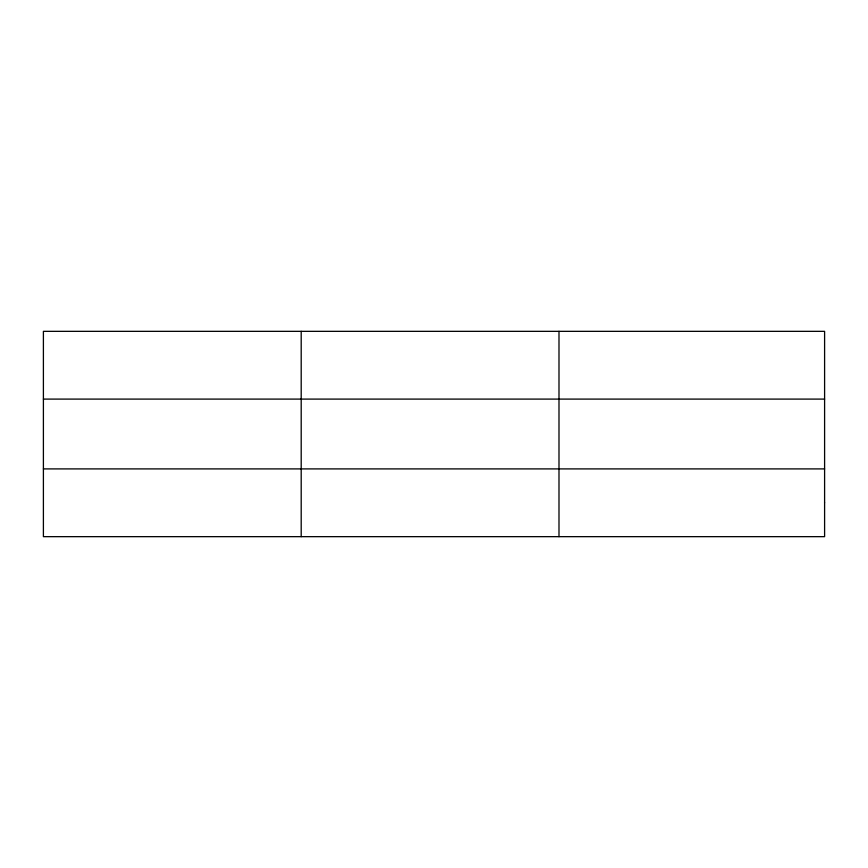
<?xml version="1.0" encoding="UTF-8"?>
<svg xmlns="http://www.w3.org/2000/svg" width="868" height="868" viewBox="0 0 868 868"><rect width="100%" height="100%" fill="white"/><g stroke="black" fill="none" stroke-linecap="round" stroke-linejoin="round"><path stroke-width="1.3" d="M301.196 536.663L301.196 331.337M558.992 536.663L558.992 331.337M43.4 399.096L824.6 399.096M43.4 468.904L824.6 468.904M824.6 502.789L824.6 536.663L43.4 536.663L43.4 331.337L824.6 331.337L824.6 502.789"/></g></svg>
